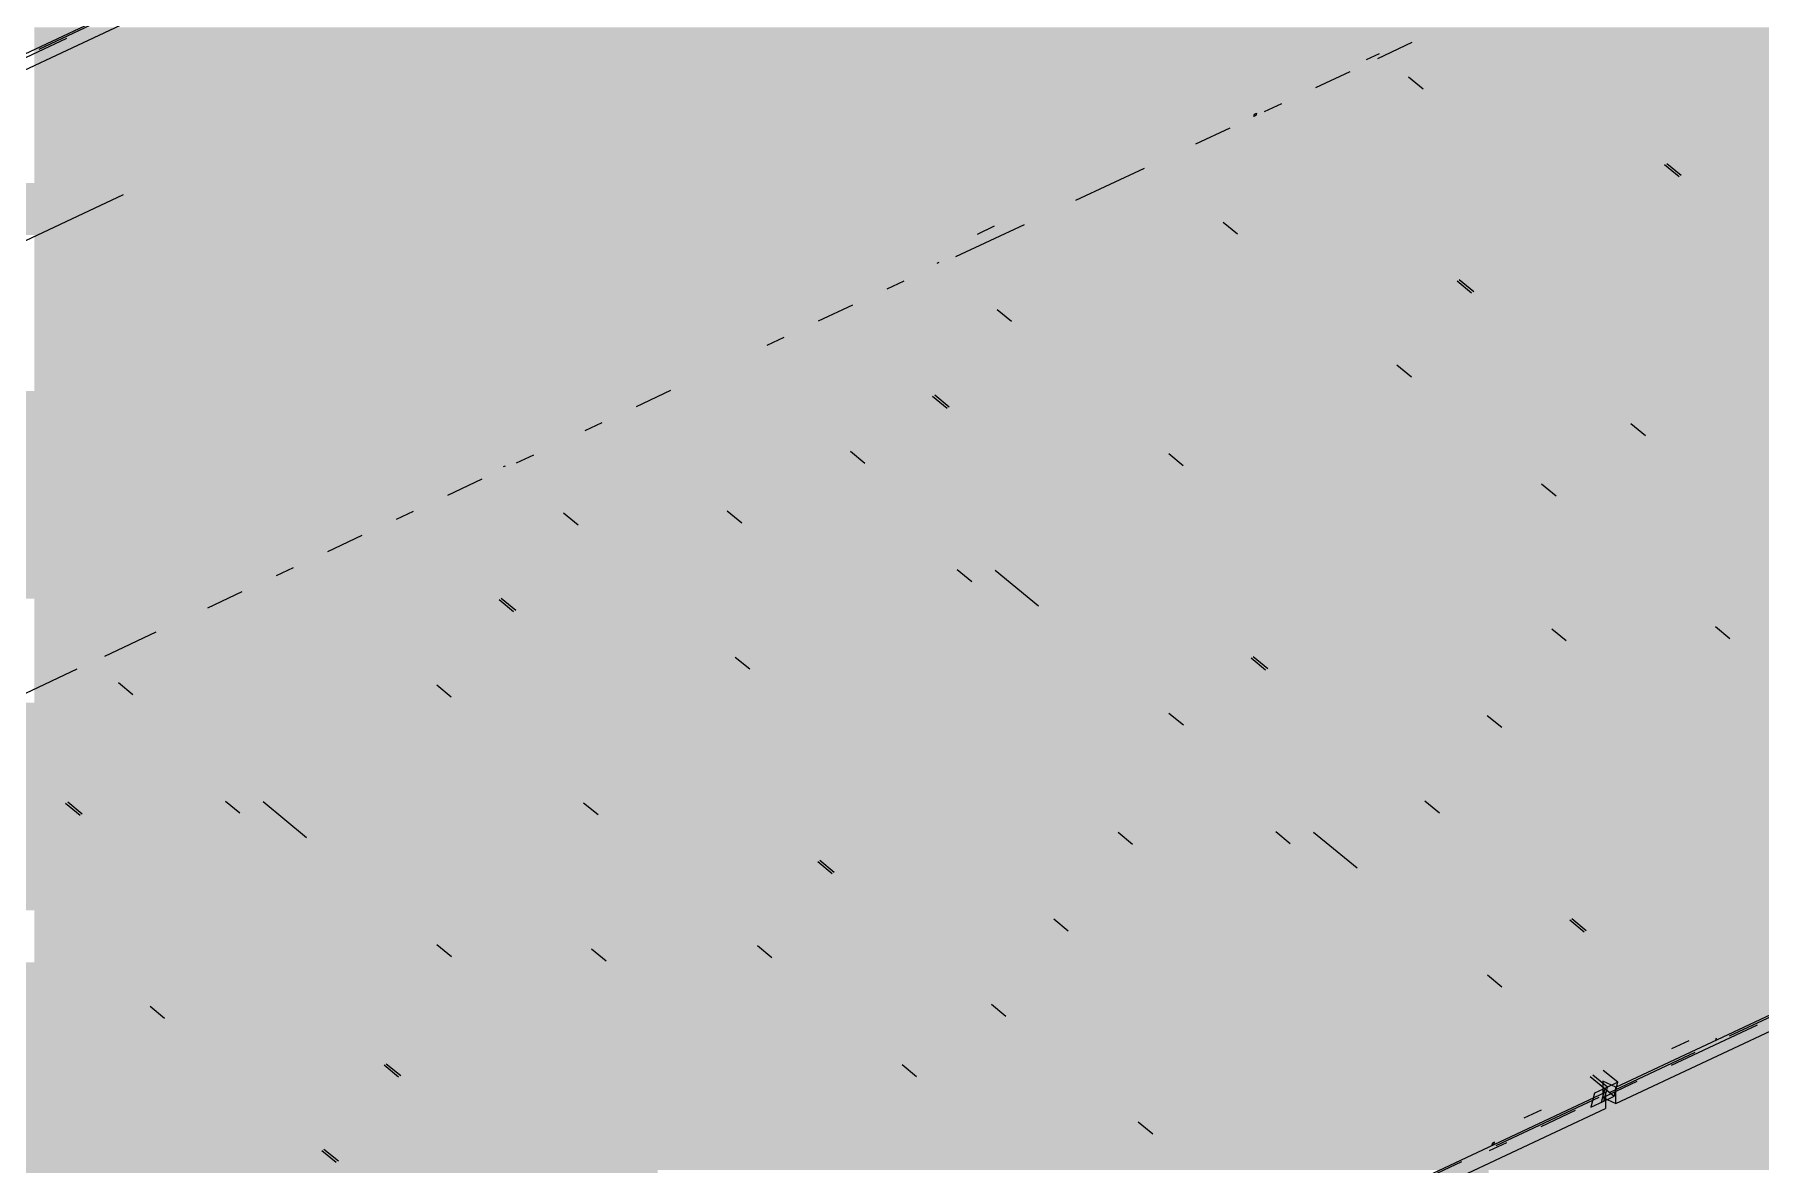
# Model space of a CAD drawing. Header units: millimetres. Extents: x 5 to 1315, y 5 to 292.
# Drawn here: x 1124.16 to 1129.7, y 236.68 to 240.31 of the extents above; entities that cross this region are included whole.
import ezdxf

# ---------------------------------------------------------------- set-up
doc = ezdxf.new("R2010")
doc.units = ezdxf.units.MM
doc.layers.add('EXISTING', color=7, linetype='Continuous')
doc.layers.add('IMAGES', color=7, linetype='Continuous')

# ---------------------------------------------------------------- blocks, each defined once
blk = doc.blocks.new('SHEET_03')
at = {"layer": 'EXISTING', "color": 250, "lineweight": 9}
for p, q in [((223.1481, 239.7886), (225.1845, 240.7447)), ((223.1481, 239.7366), (225.1845, 240.6926)), ((224.173, 240.2633), (224.4482, 240.3925)), ((223.987, 240.1696), (224.2622, 240.2988)), ((228.4323, 240.2298), (228.474, 240.2493)), ((228.4683, 240.2334), (228.5784, 240.2851)), ((228.2699, 240.1402), (228.38, 240.1919)), ((228.6134, 240.1348), (228.5669, 240.173)), ((228.1048, 240.0627), (228.1598, 240.0886)), ((227.8846, 239.9594), (227.9947, 240.011)), ((228.0705, 240.0474), (228.0723, 240.0546)), ((228.0772, 240.0506), (228.0705, 240.0474)), ((228.0723, 240.0546), (228.079, 240.0577)), ((228.079, 240.0577), (228.0772, 240.0506)), ((227.4993, 239.7785), (227.7195, 239.8818)), ((229.3884, 239.8925), (229.4348, 239.8543)), ((229.4415, 239.8574), (229.3951, 239.8956)), ((223.7107, 239.4522), (224.4441, 239.7965)), ((227.1141, 239.5976), (227.3342, 239.701)), ((227.2375, 239.6947), (227.1825, 239.6689)), ((228.0183, 239.6693), (227.9719, 239.7074)), ((227.0541, 239.5766), (227.0608, 239.5797)), ((226.8939, 239.4943), (226.949, 239.5201)), ((228.7227, 239.52), (228.7692, 239.4818)), ((228.7758, 239.4849), (228.7294, 239.5231)), ((226.6738, 239.3909), (226.7838, 239.4426)), ((227.2931, 239.3888), (227.2466, 239.427)), ((226.5087, 239.3134), (226.5637, 239.3392)), ((228.5758, 239.211), (228.5293, 239.2492)), ((226.09, 239.1169), (226.2001, 239.1685)), ((227.0399, 239.1499), (227.0864, 239.1117)), ((227.093, 239.1149), (227.0466, 239.1531)), ((225.9249, 239.0393), (225.98, 239.0652)), ((229.2802, 239.0617), (229.3266, 239.0235)), ((225.7048, 238.936), (225.7598, 238.9618)), ((226.8223, 238.9339), (226.7759, 238.9721)), ((227.7974, 238.9656), (227.8439, 238.9274)), ((225.6632, 238.9236), (225.6698, 238.9267)), ((225.4846, 238.8326), (225.5947, 238.8843)), ((229.0403, 238.8291), (228.9939, 238.8673)), ((225.3195, 238.7551), (225.3746, 238.781)), ((225.9021, 238.7358), (225.8557, 238.7739)), ((226.4273, 238.7423), (226.3809, 238.7805)), ((225.0994, 238.6518), (225.2094, 238.7034)), ((224.9342, 238.5742), (224.9893, 238.6001)), ((227.119, 238.5932), (227.1654, 238.555)), ((227.3798, 238.4757), (227.2404, 238.5903)), ((224.7141, 238.4709), (224.8242, 238.5226)), ((225.649, 238.4969), (225.6954, 238.4587)), ((225.7021, 238.4619), (225.6556, 238.5)), ((229.5978, 238.3709), (229.5513, 238.4091)), ((224.3839, 238.3159), (224.549, 238.3934)), ((229.0726, 238.3643), (229.0261, 238.4025)), ((226.4065, 238.3126), (226.4529, 238.2744)), ((228.0619, 238.3098), (228.1084, 238.2716)), ((228.115, 238.2747), (228.0686, 238.3129)), ((224.1304, 238.1969), (224.2955, 238.2744)), ((224.4738, 238.1914), (224.4274, 238.2296)), ((225.4489, 238.223), (225.4954, 238.1848)), ((227.8443, 238.0938), (227.7979, 238.132)), ((228.8194, 238.1254), (228.8659, 238.0873)), ((224.7705, 237.8507), (224.8169, 237.8125)), ((228.6194, 237.8515), (228.6658, 237.8133)), ((229.2323, 236.9322), (231.2688, 237.8883)), ((224.258, 237.8439), (224.3045, 237.8057)), ((224.3111, 237.8088), (224.2647, 237.847)), ((225.0313, 237.7331), (224.8919, 237.8477)), ((225.9666, 237.8061), (225.9201, 237.8443)), ((229.2323, 236.8802), (231.2688, 237.8363)), ((227.6816, 237.7113), (227.6352, 237.7495)), ((228.141, 237.7531), (228.1874, 237.7149)), ((228.4018, 237.6356), (228.2624, 237.7501)), ((226.671, 237.6568), (226.7174, 237.6186)), ((226.7241, 237.6217), (226.6776, 237.6599)), ((227.4285, 237.4724), (227.4749, 237.4342)), ((229.0839, 237.4697), (229.1304, 237.4315)), ((229.137, 237.4346), (229.0906, 237.4728)), ((225.4959, 237.3512), (225.4494, 237.3894)), ((225.9457, 237.3763), (225.9922, 237.3381)), ((226.524, 237.3478), (226.4776, 237.386)), ((228.8664, 237.2537), (228.8199, 237.2919)), ((224.5756, 237.1531), (224.5292, 237.1912)), ((227.2284, 237.1985), (227.2749, 237.1603)), ((229.4108, 237.0031), (229.686, 237.1323)), ((229.5968, 237.0969), (229.7619, 237.1744)), ((229.4659, 237.081), (229.4108, 237.0552)), ((229.5533, 237.0837), (229.5551, 237.0909)), ((229.2115, 236.916), (229.4867, 237.0452)), ((225.28, 237.0038), (225.3265, 236.9656)), ((225.3331, 236.9687), (225.2867, 237.0069)), ((226.9886, 236.9659), (226.9421, 237.0041)), ((229.1499, 236.9668), (229.1963, 236.9286)), ((229.2047, 236.9325), (229.1582, 236.9707)), ((229.238, 236.9482), (229.1915, 236.9864)), ((227.1626, 235.9606), (229.199, 236.9166)), ((229.163, 236.913), (229.1517, 236.8682)), ((229.2047, 236.9325), (229.163, 236.913)), ((229.1802, 236.9416), (229.2267, 236.9034)), ((229.1963, 236.9286), (229.185, 236.8839)), ((229.1907, 236.9518), (229.1907, 236.8998)), ((229.2323, 236.9322), (229.1907, 236.9518)), ((229.1907, 236.8998), (229.3007, 236.9515)), ((229.1933, 236.8878), (229.2047, 236.9325)), ((229.238, 236.9482), (229.1963, 236.9286)), ((229.199, 236.9166), (229.199, 236.8646)), ((229.2267, 236.9034), (229.238, 236.9482)), ((229.2323, 236.8802), (229.2323, 236.9322)), ((227.1626, 235.9085), (229.199, 236.8646)), ((228.8479, 236.7453), (229.1782, 236.9004)), ((228.9922, 236.8586), (228.9372, 236.8328)), ((228.9922, 236.8066), (229.1023, 236.8583)), ((229.1517, 236.8682), (229.1933, 236.8878)), ((229.185, 236.8839), (229.2267, 236.9034)), ((229.1907, 236.8998), (229.2323, 236.8802)), ((227.7461, 236.7816), (227.6996, 236.8198)), ((228.8271, 236.7291), (228.8821, 236.7549)), ((228.8363, 236.7534), (228.8345, 236.7463)), ((228.8345, 236.7463), (228.8412, 236.7494)), ((228.843, 236.7566), (228.8363, 236.7534)), ((228.8412, 236.7494), (228.843, 236.7566)), ((225.08, 236.7299), (225.1264, 236.6917)), ((225.1331, 236.6948), (225.0866, 236.733)), ((228.1875, 236.4353), (228.7379, 236.6937))]:
    blk.add_line(p, q, dxfattribs=at)
at = {"layer": 'IMAGES', "color": 7}
for points in [[(224.1576, 240.1667), (224.4909, 240.1667), (224.1576, 240.3333), (224.4909, 240.3333)], [(224.4909, 240.1667), (224.6575, 240.1667), (224.4909, 240.3333), (224.6575, 240.3333)], [(224.6575, 240.1667), (224.8241, 240.1667), (224.6575, 240.3333), (224.8241, 240.3333)], [(224.8241, 240.1667), (224.9908, 240.1667), (224.8241, 240.3333), (224.9908, 240.3333)], [(224.9908, 240.1667), (225.1574, 240.1667), (224.9908, 240.3333), (225.1574, 240.3333)], [(225.1574, 240.1667), (227.8236, 240.1667), (225.1574, 240.3333), (227.8236, 240.3333)], [(227.8236, 240.1667), (228.1568, 240.1667), (227.8236, 240.3333), (228.1568, 240.3333)], [(228.1568, 240.1667), (228.4901, 240.1667), (228.1568, 240.3333), (228.4901, 240.3333)], [(228.4901, 240.1667), (228.6568, 240.1667), (228.4901, 240.3333), (228.6568, 240.3333)], [(228.6568, 240.1667), (230.4897, 240.1667), (228.6568, 240.3333), (230.4897, 240.3333)], [(224.1576, 240), (224.3242, 240), (224.1576, 240.1667), (224.3242, 240.1667)], [(224.3242, 240), (224.4909, 240), (224.3242, 240.1667), (224.4909, 240.1667)], [(224.4909, 240), (224.6575, 240), (224.4909, 240.1667), (224.6575, 240.1667)], [(224.6575, 240), (227.6569, 240), (224.6575, 240.1667), (227.6569, 240.1667)], [(227.6569, 240), (227.8236, 240), (227.6569, 240.1667), (227.8236, 240.1667)], [(227.8236, 240), (227.9902, 240), (227.8236, 240.1667), (227.9902, 240.1667)], [(227.9902, 240), (228.1568, 240), (227.9902, 240.1667), (228.1568, 240.1667)], [(228.1568, 240), (228.4901, 240), (228.1568, 240.1667), (228.4901, 240.1667)], [(228.4901, 240), (228.6568, 240), (228.4901, 240.1667), (228.6568, 240.1667)], [(228.6568, 240), (231.1563, 240), (228.6568, 240.1667), (231.1563, 240.1667)], [(224.1576, 239.8333), (224.3242, 239.8333), (224.1576, 240), (224.3242, 240)], [(224.3242, 239.8333), (224.4909, 239.8333), (224.3242, 240), (224.4909, 240)], [(224.4909, 239.8333), (224.6575, 239.8333), (224.4909, 240), (224.6575, 240)], [(224.6575, 239.8333), (227.157, 239.8333), (224.6575, 240), (227.157, 240)], [(227.157, 239.8333), (227.3237, 239.8333), (227.157, 240), (227.3237, 240)], [(227.3237, 239.8333), (227.4903, 239.8333), (227.3237, 240), (227.4903, 240)], [(227.4903, 239.8333), (227.6569, 239.8333), (227.4903, 240), (227.6569, 240)], [(227.6569, 239.8333), (227.8236, 239.8333), (227.6569, 240), (227.8236, 240)], [(227.8236, 239.8333), (228.4901, 239.8333), (227.8236, 240), (228.4901, 240)], [(228.4901, 239.8333), (228.8234, 239.8333), (228.4901, 240), (228.8234, 240)], [(228.8234, 239.8333), (230.3231, 239.8333), (228.8234, 240), (230.3231, 240)], [(223.1578, 239.6667), (224.4909, 239.6667), (223.1578, 239.8333), (224.4909, 239.8333)], [(224.4909, 239.6667), (224.6575, 239.6667), (224.4909, 239.8333), (224.6575, 239.8333)], [(224.6575, 239.6667), (224.8241, 239.6667), (224.6575, 239.8333), (224.8241, 239.8333)], [(224.8241, 239.6667), (226.8238, 239.6667), (224.8241, 239.8333), (226.8238, 239.8333)], [(226.8238, 239.6667), (227.157, 239.6667), (226.8238, 239.8333), (227.157, 239.8333)], [(227.157, 239.6667), (227.4903, 239.6667), (227.157, 239.8333), (227.4903, 239.8333)], [(227.4903, 239.6667), (227.6569, 239.6667), (227.4903, 239.8333), (227.6569, 239.8333)], [(227.6569, 239.6667), (228.3235, 239.6667), (227.6569, 239.8333), (228.3235, 239.8333)], [(228.3235, 239.6667), (228.4901, 239.6667), (228.3235, 239.8333), (228.4901, 239.8333)], [(228.4901, 239.6667), (228.8234, 239.6667), (228.4901, 239.8333), (228.8234, 239.8333)], [(228.8234, 239.6667), (229.1567, 239.6667), (228.8234, 239.8333), (229.1567, 239.8333)], [(229.1567, 239.6667), (229.4899, 239.6667), (229.1567, 239.8333), (229.4899, 239.8333)], [(229.4899, 239.6667), (229.6566, 239.6667), (229.4899, 239.8333), (229.6566, 239.8333)], [(229.6566, 239.6667), (232.3227, 239.6667), (229.6566, 239.8333), (232.3227, 239.8333)], [(224.1576, 239.5), (224.3242, 239.5), (224.1576, 239.6667), (224.3242, 239.6667)], [(224.3242, 239.5), (224.4909, 239.5), (224.3242, 239.6667), (224.4909, 239.6667)], [(224.4909, 239.5), (224.6575, 239.5), (224.4909, 239.6667), (224.6575, 239.6667)], [(224.6575, 239.5), (226.6571, 239.5), (224.6575, 239.6667), (226.6571, 239.6667)], [(226.6571, 239.5), (226.8238, 239.5), (226.6571, 239.6667), (226.8238, 239.6667)], [(226.8238, 239.5), (226.9904, 239.5), (226.8238, 239.6667), (226.9904, 239.6667)], [(226.9904, 239.5), (227.157, 239.5), (226.9904, 239.6667), (227.157, 239.6667)], [(227.157, 239.5), (228.99, 239.5), (227.157, 239.6667), (228.99, 239.6667)], [(228.99, 239.5), (229.1567, 239.5), (228.99, 239.6667), (229.1567, 239.6667)], [(229.1567, 239.5), (229.3233, 239.5), (229.1567, 239.6667), (229.3233, 239.6667)], [(229.3233, 239.5), (231.6562, 239.5), (229.3233, 239.6667), (231.6562, 239.6667)], [(224.1576, 239.3333), (224.3242, 239.3333), (224.1576, 239.5), (224.3242, 239.5)], [(224.3242, 239.3333), (224.4909, 239.3333), (224.3242, 239.5), (224.4909, 239.5)], [(224.4909, 239.3333), (226.1572, 239.3333), (224.4909, 239.5), (226.1572, 239.5)], [(226.1572, 239.3333), (226.3239, 239.3333), (226.1572, 239.5), (226.3239, 239.5)], [(226.3239, 239.3333), (226.4905, 239.3333), (226.3239, 239.5), (226.4905, 239.5)], [(226.4905, 239.3333), (226.6571, 239.3333), (226.4905, 239.5), (226.6571, 239.5)], [(226.6571, 239.3333), (226.8238, 239.3333), (226.6571, 239.5), (226.8238, 239.5)], [(226.8238, 239.3333), (226.9904, 239.3333), (226.8238, 239.5), (226.9904, 239.5)], [(226.9904, 239.3333), (227.157, 239.3333), (226.9904, 239.5), (227.157, 239.5)], [(227.157, 239.3333), (228.1568, 239.3333), (227.157, 239.5), (228.1568, 239.5)], [(228.1568, 239.3333), (228.3235, 239.3333), (228.1568, 239.5), (228.3235, 239.5)], [(228.3235, 239.3333), (229.1567, 239.3333), (228.3235, 239.5), (229.1567, 239.5)], [(229.1567, 239.3333), (229.3233, 239.3333), (229.1567, 239.5), (229.3233, 239.5)], [(229.3233, 239.3333), (230.823, 239.3333), (229.3233, 239.5), (230.823, 239.5)], [(224.1576, 239.1667), (225.8239, 239.1667), (224.1576, 239.3333), (225.8239, 239.3333)], [(225.8239, 239.1667), (226.1572, 239.1667), (225.8239, 239.3333), (226.1572, 239.3333)], [(226.1572, 239.1667), (226.3239, 239.1667), (226.1572, 239.3333), (226.3239, 239.3333)], [(226.3239, 239.1667), (226.4905, 239.1667), (226.3239, 239.3333), (226.4905, 239.3333)], [(226.4905, 239.1667), (227.157, 239.1667), (226.4905, 239.3333), (227.157, 239.3333)], [(227.157, 239.1667), (227.4903, 239.1667), (227.157, 239.3333), (227.4903, 239.3333)], [(227.4903, 239.1667), (228.8234, 239.1667), (227.4903, 239.3333), (228.8234, 239.3333)], [(228.8234, 239.1667), (229.1567, 239.1667), (228.8234, 239.3333), (229.1567, 239.3333)], [(229.1567, 239.1667), (229.4899, 239.1667), (229.1567, 239.3333), (229.4899, 239.3333)], [(229.4899, 239.1667), (229.8232, 239.1667), (229.4899, 239.3333), (229.8232, 239.3333)], [(223.8243, 239), (225.4907, 239), (223.8243, 239.1667), (225.4907, 239.1667)], [(225.4907, 239), (225.6573, 239), (225.4907, 239.1667), (225.6573, 239.1667)], [(225.6573, 239), (225.8239, 239), (225.6573, 239.1667), (225.8239, 239.1667)], [(225.8239, 239), (225.9906, 239), (225.8239, 239.1667), (225.9906, 239.1667)], [(225.9906, 239), (227.3237, 239), (225.9906, 239.1667), (227.3237, 239.1667)], [(227.3237, 239), (227.4903, 239), (227.3237, 239.1667), (227.4903, 239.1667)], [(227.4903, 239), (227.6569, 239), (227.4903, 239.1667), (227.6569, 239.1667)], [(227.6569, 239), (229.6566, 239), (227.6569, 239.1667), (229.6566, 239.1667)], [(229.6566, 239), (229.8232, 239), (229.6566, 239.1667), (229.8232, 239.1667)], [(222.3246, 238.8333), (224.9908, 238.8333), (222.3246, 239), (224.9908, 239)], [(224.9908, 238.8333), (225.324, 238.8333), (224.9908, 239), (225.324, 239)], [(225.324, 238.8333), (225.4907, 238.8333), (225.324, 239), (225.4907, 239)], [(225.4907, 238.8333), (225.6573, 238.8333), (225.4907, 239), (225.6573, 239)], [(225.6573, 238.8333), (225.8239, 238.8333), (225.6573, 239), (225.8239, 239)], [(225.8239, 238.8333), (226.6571, 238.8333), (225.8239, 239), (226.6571, 239)], [(226.6571, 238.8333), (226.8238, 238.8333), (226.6571, 239), (226.8238, 239)], [(226.8238, 238.8333), (227.157, 238.8333), (226.8238, 239), (227.157, 239)], [(227.157, 238.8333), (227.3237, 238.8333), (227.157, 239), (227.3237, 239)], [(227.3237, 238.8333), (227.6569, 238.8333), (227.3237, 239), (227.6569, 239)], [(227.6569, 238.5), (227.8236, 238.5), (227.6569, 239), (227.8236, 239)], [(227.8236, 238.8333), (229.3233, 238.8333), (227.8236, 239), (229.3233, 239)], [(229.3233, 238.8333), (229.4899, 238.8333), (229.3233, 239), (229.4899, 239)], [(229.4899, 238.8333), (229.8232, 238.8333), (229.4899, 239), (229.8232, 239)], [(221.9913, 238.6667), (224.6575, 238.6667), (221.9913, 238.8333), (224.6575, 238.8333)], [(224.6575, 238.6667), (224.9908, 238.6667), (224.6575, 238.8333), (224.9908, 238.8333)], [(224.9908, 238.6667), (225.324, 238.6667), (224.9908, 238.8333), (225.324, 238.8333)], [(225.324, 238.6667), (225.4907, 238.6667), (225.324, 238.8333), (225.4907, 238.8333)], [(225.4907, 238.6667), (226.8238, 238.6667), (225.4907, 238.8333), (226.8238, 238.8333)], [(226.8238, 238.6667), (227.157, 238.6667), (226.8238, 238.8333), (227.157, 238.8333)], [(227.157, 238.6667), (227.6569, 238.6667), (227.157, 238.8333), (227.6569, 238.8333)], [(227.8236, 238.6667), (227.9902, 238.6667), (227.8236, 238.8333), (227.9902, 238.8333)], [(227.9902, 238.6667), (228.1568, 238.6667), (227.9902, 238.8333), (228.1568, 238.8333)], [(228.1568, 238.6667), (230.1565, 238.6667), (228.1568, 238.8333), (230.1565, 238.8333)], [(221.4914, 238.5), (224.4909, 238.5), (221.4914, 238.6667), (224.4909, 238.6667)], [(224.4909, 238.5), (224.6575, 238.5), (224.4909, 238.6667), (224.6575, 238.6667)], [(224.6575, 238.5), (224.8241, 238.5), (224.6575, 238.6667), (224.8241, 238.6667)], [(224.8241, 238.5), (224.9908, 238.5), (224.8241, 238.6667), (224.9908, 238.6667)], [(224.9908, 238.5), (225.9906, 238.5), (224.9908, 238.6667), (225.9906, 238.6667)], [(225.9906, 238.5), (226.1572, 238.5), (225.9906, 238.6667), (226.1572, 238.6667)], [(226.1572, 238.5), (227.6569, 238.5), (226.1572, 238.6667), (227.6569, 238.6667)], [(227.8236, 238.5), (227.9902, 238.5), (227.8236, 238.6667), (227.9902, 238.6667)], [(227.9902, 238.5), (228.1568, 238.5), (227.9902, 238.6667), (228.1568, 238.6667)], [(228.1568, 238.5), (228.3235, 238.5), (228.1568, 238.6667), (228.3235, 238.6667)], [(228.3235, 238.5), (230.1565, 238.5), (228.3235, 238.6667), (230.1565, 238.6667)], [(224.1576, 238.3333), (224.3242, 238.3333), (224.1576, 238.5), (224.3242, 238.5)], [(224.3242, 238.3333), (224.4909, 238.3333), (224.3242, 238.5), (224.4909, 238.5)], [(224.4909, 238.3333), (224.6575, 238.3333), (224.4909, 238.5), (224.6575, 238.5)], [(224.6575, 238.3333), (225.1574, 238.3333), (224.6575, 238.5), (225.1574, 238.5)], [(225.1574, 238.3333), (225.324, 238.3333), (225.1574, 238.5), (225.324, 238.5)], [(225.324, 238.3333), (227.157, 238.3333), (225.324, 238.5), (227.157, 238.5)], [(227.157, 238.3333), (227.3237, 238.3333), (227.157, 238.5), (227.3237, 238.5)], [(227.3237, 238.3333), (228.1568, 238.3333), (227.3237, 238.5), (228.1568, 238.5)], [(228.1568, 238.3333), (228.6568, 238.3333), (228.1568, 238.5), (228.6568, 238.5)], [(228.6568, 238.3333), (229.9898, 238.3333), (228.6568, 238.5), (229.9898, 238.5)], [(224.1576, 238.1667), (224.3242, 238.1667), (224.1576, 238.3333), (224.3242, 238.3333)], [(224.3242, 238.1667), (224.4909, 238.1667), (224.3242, 238.3333), (224.4909, 238.3333)], [(224.4909, 238.1667), (226.4905, 238.1667), (224.4909, 238.3333), (226.4905, 238.3333)], [(226.4905, 238), (226.6571, 238), (226.4905, 238.3333), (226.6571, 238.3333)], [(226.6571, 238.1667), (227.4903, 238.1667), (226.6571, 238.3333), (227.4903, 238.3333)], [(227.4903, 238.1667), (227.6569, 238.1667), (227.4903, 238.3333), (227.6569, 238.3333)], [(227.6569, 238), (227.8236, 238), (227.6569, 238.3333), (227.8236, 238.3333)], [(227.8236, 238), (228.3235, 238), (227.8236, 238.3333), (228.3235, 238.3333)], [(228.3235, 238), (228.4901, 238), (228.3235, 238.3333), (228.4901, 238.3333)], [(228.4901, 238.1667), (228.6568, 238.1667), (228.4901, 238.3333), (228.6568, 238.3333)], [(228.6568, 238.1667), (229.1567, 238.1667), (228.6568, 238.3333), (229.1567, 238.3333)], [(229.1567, 238.1667), (229.3233, 238.1667), (229.1567, 238.3333), (229.3233, 238.3333)], [(229.3233, 238.1667), (230.6564, 238.1667), (229.3233, 238.3333), (230.6564, 238.3333)], [(223.991, 238), (224.4909, 238), (223.991, 238.1667), (224.4909, 238.1667)], [(224.4909, 238), (224.6575, 238), (224.4909, 238.1667), (224.6575, 238.1667)], [(224.6575, 238), (224.8241, 238), (224.6575, 238.1667), (224.8241, 238.1667)], [(224.8241, 238), (226.4905, 238), (224.8241, 238.1667), (226.4905, 238.1667)], [(226.6571, 238), (227.6569, 238), (226.6571, 238.1667), (227.6569, 238.1667)], [(228.4901, 238), (230.3231, 238), (228.4901, 238.1667), (230.3231, 238.1667)], [(223.8243, 237.8333), (224.4909, 237.8333), (223.8243, 238), (224.4909, 238)], [(224.4909, 237.8333), (224.6575, 237.8333), (224.4909, 238), (224.6575, 238)], [(224.6575, 237.8333), (224.8241, 237.8333), (224.6575, 238), (224.8241, 238)], [(224.8241, 237.8333), (226.3239, 237.8333), (224.8241, 238), (226.3239, 238)], [(226.3239, 237.8333), (226.4905, 237.8333), (226.3239, 238), (226.4905, 238)], [(226.4905, 237.8333), (227.8236, 237.8333), (226.4905, 238), (227.8236, 238)], [(227.8236, 237.8333), (228.1568, 237.8333), (227.8236, 238), (228.1568, 238)], [(228.1568, 237.8333), (228.8234, 237.8333), (228.1568, 238), (228.8234, 238)], [(228.8234, 237.8333), (228.99, 237.8333), (228.8234, 238), (228.99, 238)], [(228.99, 237.6667), (229.1567, 237.6667), (228.99, 238), (229.1567, 238)], [(229.1567, 237.8333), (230.4897, 237.8333), (229.1567, 238), (230.4897, 238)], [(223.8243, 237.6667), (224.3242, 237.6667), (223.8243, 237.8333), (224.3242, 237.8333)], [(224.3242, 237.6667), (224.4909, 237.6667), (224.3242, 237.8333), (224.4909, 237.8333)], [(224.4909, 237.6667), (224.8241, 237.6667), (224.4909, 237.8333), (224.8241, 237.8333)], [(224.8241, 237.6667), (225.1574, 237.6667), (224.8241, 237.8333), (225.1574, 237.8333)], [(225.1574, 237.6667), (225.4907, 237.6667), (225.1574, 237.8333), (225.4907, 237.8333)], [(225.4907, 237.6667), (225.6573, 237.6667), (225.4907, 237.8333), (225.6573, 237.8333)], [(225.6573, 237.6667), (226.9904, 237.6667), (225.6573, 237.8333), (226.9904, 237.8333)], [(226.9904, 237.6667), (227.157, 237.6667), (226.9904, 237.8333), (227.157, 237.8333)], [(227.157, 237.6667), (228.99, 237.6667), (227.157, 237.8333), (228.99, 237.8333)], [(229.1567, 237.6667), (229.3233, 237.6667), (229.1567, 237.8333), (229.3233, 237.8333)], [(229.3233, 237.6667), (229.6566, 237.6667), (229.3233, 237.8333), (229.6566, 237.8333)], [(229.6566, 237.6667), (229.8232, 237.6667), (229.6566, 237.8333), (229.8232, 237.8333)], [(222.9911, 237.5), (224.9908, 237.5), (222.9911, 237.6667), (224.9908, 237.6667)], [(224.9908, 237.5), (225.324, 237.5), (224.9908, 237.6667), (225.324, 237.6667)], [(225.324, 237.5), (226.1572, 237.5), (225.324, 237.6667), (226.1572, 237.6667)], [(226.1572, 237.5), (226.3239, 237.5), (226.1572, 237.6667), (226.3239, 237.6667)], [(226.3239, 237.5), (228.1568, 237.5), (226.3239, 237.6667), (228.1568, 237.6667)], [(228.1568, 237.5), (228.3235, 237.5), (228.1568, 237.6667), (228.3235, 237.6667)], [(228.3235, 237.5), (228.4901, 237.5), (228.3235, 237.6667), (228.4901, 237.6667)], [(228.4901, 237.5), (228.8234, 237.5), (228.4901, 237.6667), (228.8234, 237.6667)], [(228.8234, 237.5), (228.99, 237.5), (228.8234, 237.6667), (228.99, 237.6667)], [(228.99, 237.5), (229.3233, 237.5), (228.99, 237.6667), (229.3233, 237.6667)], [(229.3233, 237.5), (229.6566, 237.5), (229.3233, 237.6667), (229.6566, 237.6667)], [(229.6566, 237.5), (230.3231, 237.5), (229.6566, 237.6667), (230.3231, 237.6667)], [(224.1576, 237.3333), (224.3242, 237.3333), (224.1576, 237.5), (224.3242, 237.5)], [(224.3242, 237.3333), (225.1574, 237.3333), (224.3242, 237.5), (225.1574, 237.5)], [(225.1574, 237.3333), (225.324, 237.3333), (225.1574, 237.5), (225.324, 237.5)], [(225.324, 237.3333), (226.8238, 237.3333), (225.324, 237.5), (226.8238, 237.5)], [(226.8238, 237.3333), (226.9904, 237.3333), (226.8238, 237.5), (226.9904, 237.5)], [(226.9904, 237.3333), (227.4903, 237.3333), (226.9904, 237.5), (227.4903, 237.5)], [(227.4903, 237.1667), (227.6569, 237.1667), (227.4903, 237.5), (227.6569, 237.5)], [(227.6569, 237.3333), (228.4901, 237.3333), (227.6569, 237.5), (228.4901, 237.5)], [(228.4901, 237.3333), (228.6568, 237.3333), (228.4901, 237.5), (228.6568, 237.5)], [(228.6568, 237.3333), (229.3233, 237.3333), (228.6568, 237.5), (229.3233, 237.5)], [(229.3233, 237.3333), (229.4899, 237.3333), (229.3233, 237.5), (229.4899, 237.5)], [(229.4899, 237.3333), (229.6566, 237.3333), (229.4899, 237.5), (229.6566, 237.5)], [(229.6566, 237.3333), (229.9898, 237.3333), (229.6566, 237.5), (229.9898, 237.5)], [(222.8245, 237.1667), (224.8241, 237.1667), (222.8245, 237.3333), (224.8241, 237.3333)], [(224.8241, 237.1667), (225.1574, 237.1667), (224.8241, 237.3333), (225.1574, 237.3333)], [(225.1574, 237.1667), (225.4907, 237.1667), (225.1574, 237.3333), (225.4907, 237.3333)], [(225.4907, 237.1667), (225.6573, 237.1667), (225.4907, 237.3333), (225.6573, 237.3333)], [(225.6573, 237.1667), (225.9906, 237.1667), (225.6573, 237.3333), (225.9906, 237.3333)], [(225.9906, 237.1667), (226.1572, 237.1667), (225.9906, 237.3333), (226.1572, 237.3333)], [(226.1572, 237.1667), (227.4903, 237.1667), (226.1572, 237.3333), (227.4903, 237.3333)], [(227.6569, 237.1667), (228.8234, 237.1667), (227.6569, 237.3333), (228.8234, 237.3333)], [(228.8234, 237), (228.99, 237), (228.8234, 237.3333), (228.99, 237.3333)], [(228.99, 237), (229.3233, 237), (228.99, 237.3333), (229.3233, 237.3333)], [(229.3233, 237.1667), (229.6566, 237.1667), (229.3233, 237.3333), (229.6566, 237.3333)], [(229.6566, 237.1667), (229.8232, 237.1667), (229.6566, 237.3333), (229.8232, 237.3333)], [(223.491, 237), (225.6573, 237), (223.491, 237.1667), (225.6573, 237.1667)], [(225.6573, 237), (225.8239, 237), (225.6573, 237.1667), (225.8239, 237.1667)], [(225.8239, 237), (227.3237, 237), (225.8239, 237.1667), (227.3237, 237.1667)], [(227.3237, 237), (227.4903, 237), (227.3237, 237.1667), (227.4903, 237.1667)], [(227.4903, 237), (228.8234, 237), (227.4903, 237.1667), (228.8234, 237.1667)], [(229.3233, 237), (229.4899, 237), (229.3233, 237.1667), (229.4899, 237.1667)], [(229.4899, 237), (229.6566, 237), (229.4899, 237.1667), (229.6566, 237.1667)], [(229.6566, 237), (230.1565, 237), (229.6566, 237.1667), (230.1565, 237.1667)], [(223.491, 236.8333), (224.6575, 236.8333), (223.491, 237), (224.6575, 237)], [(224.6575, 236.8333), (224.8241, 236.8333), (224.6575, 237), (224.8241, 237)], [(224.8241, 236.8333), (225.324, 236.8333), (224.8241, 237), (225.324, 237)], [(225.324, 236.8333), (225.4907, 236.8333), (225.324, 237), (225.4907, 237)], [(225.4907, 236.8333), (225.6573, 236.8333), (225.4907, 237), (225.6573, 237)], [(225.6573, 236.8333), (225.9906, 236.8333), (225.6573, 237), (225.9906, 237)], [(225.9906, 236.8333), (227.9902, 236.8333), (225.9906, 237), (227.9902, 237)], [(227.9902, 236.8333), (228.3235, 236.8333), (227.9902, 237), (228.3235, 237)], [(228.3235, 236.8333), (228.99, 236.8333), (228.3235, 237), (228.99, 237)], [(228.99, 236.8333), (229.1567, 236.8333), (228.99, 237), (229.1567, 237)], [(229.1567, 236.6667), (230.4897, 236.6667), (229.1567, 237), (230.4897, 237)], [(223.991, 236.5), (226.1572, 236.5), (223.991, 236.8333), (226.1572, 236.8333)], [(226.1572, 236.6667), (226.3239, 236.6667), (226.1572, 236.8333), (226.3239, 236.8333)], [(226.3239, 236.6667), (228.6568, 236.6667), (226.3239, 236.8333), (228.6568, 236.8333)], [(228.6568, 236.5), (228.8234, 236.5), (228.6568, 236.8333), (228.8234, 236.8333)], [(228.8234, 236.6667), (228.99, 236.6667), (228.8234, 236.8333), (228.99, 236.8333)], [(228.99, 236.6667), (229.1567, 236.6667), (228.99, 236.8333), (229.1567, 236.8333)]]:
    blk.add_solid(points, dxfattribs=at)

msp = doc.modelspace()

# ---------------------------------------------------------------- block references
msp.add_blockref('SHEET_03', (900, 0))

doc.saveas('drawing.dxf')
